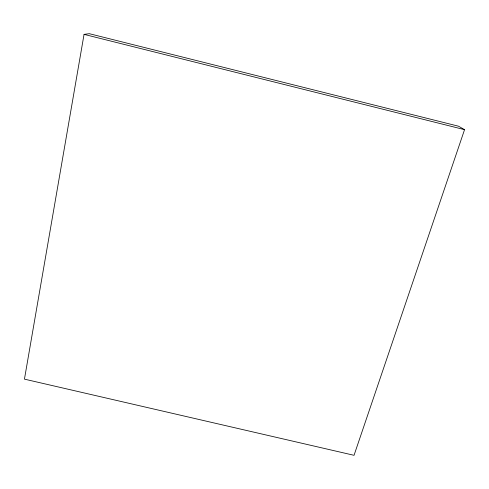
<?xml version="1.0" encoding="UTF-8"?>
<svg xmlns="http://www.w3.org/2000/svg" width="489" height="489" viewBox="0 0 489 489"><rect width="100%" height="100%" fill="white"/><g stroke="black" fill="none" stroke-linecap="round" stroke-linejoin="round"><path stroke-width="0.73" d="M84.053 34.364L24.45 379.14L354.036 455.308L464.55 129.664L458.493 126.199L89.31 33.692L84.053 34.364L464.55 129.664"/></g></svg>
